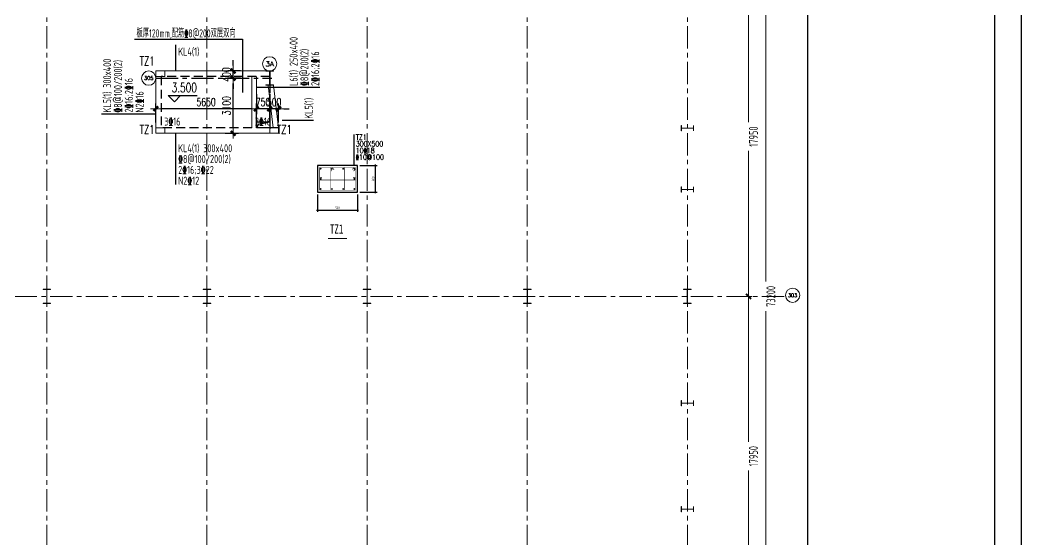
# Model space of a CAD drawing. Extents: x -1201378 to 2367219, y -619313 to 244905.
# Drawn here: x 1078736 to 1135046, y -233027 to -203828 of the extents above; entities that cross this region are included whole.
import ezdxf
from ezdxf.enums import TextEntityAlignment as Align

# ---------------------------------------------------------------- set-up
doc = ezdxf.new("R2010")
doc.units = 0
doc.header["$LTSCALE"] = 1000
doc.linetypes.add('CENTER', pattern=[2, 1.25, -0.25, 0.25, -0.25])
doc.linetypes.add('DASHED', pattern=[0.75, 0.5, -0.25])
doc.layers.get('0').update_dxf_attribs({"linetype": 'CONTINUOUS'})
doc.layers.get('Defpoints').update_dxf_attribs({"linetype": 'CONTINUOUS'})
for name, color, linetype in [('0-cxFrame', 155, 'CONTINUOUS'), ('A-WINDOW', 140, 'CONTINUOUS'), ('S-BG', 131, 'CONTINUOUS'), ('S-BKL1', 4, 'DASHED'), ('S-DK', 161, 'CONTINUOUS'), ('S-DOTE1', 140, 'CENTER'), ('S-SGJ', 21, 'CONTINUOUS'), ('S-SKL-V', 153, 'CONTINUOUS'), ('S-TEXT', 21, 'CONTINUOUS'), ('WALL', 2, 'CONTINUOUS')]:
    doc.layers.add(name, color=color, linetype=linetype)
for name, color, linetype, lineweight in [('0-cxText', 131, 'CONTINUOUS', 25), ('DIM', 3, 'CONTINUOUS', 0), ('REIN', 1, 'CONTINUOUS', 0), ('S-axis', 111, 'CONTINUOUS', 0), ('S-bkl', 4, 'CONTINUOUS', 0), ('S-col', 2, 'CONTINUOUS', 0), ('S-dim', 81, 'CONTINUOUS', 0), ('S-dote', 5, 'CENTER', 0)]:
    doc.layers.add(name, color=color, linetype=linetype, lineweight=lineweight)
doc.styles.add('_TCH_AXIS', font='COMPLEX', dxfattribs={"bigfont": 'GBCBIG'})
doc.styles.add('cx_tuming', font='simhei.ttf')
doc.styles.add('cx_tuqian1', font='')
doc.styles.add('SS1', font='tj-romans1.shx', dxfattribs={"width": 0.7, "bigfont": 'tj-hztxt1.shx'})
doc.styles.add('TSSD_Dimension', font='tssdeng.shx', dxfattribs={"width": 0.7, "bigfont": 'hztxt.shx'})
doc.styles.add('TSSD_Rein', font='tj-romans1.shx', dxfattribs={"width": 0.7, "bigfont": 'tj-hztxt.shx'})
doc.styles.add('样式 1', font='yjkeng.shx', dxfattribs={"width": 0.7, "height": 300, "bigfont": 'yjkchn.shx'})
doc.styles.add('黑体', font='simhei.ttf', dxfattribs={"width": 0.8})
doc.styles.get('cx_tuqian1').set_extended_font_data('SimSun')
doc.dimstyles.new('S-150-ARCHI', dxfattribs={"dimscale": 150, "dimtxt": 3, "dimasz": 2, "dimexe": 2, "dimexo": 2, "dimgap": 1, "dimtad": 1, "dimdec": 0, "dimzin": 0, "dimdsep": 46, "dimtxsty": 'SS1', "dimblk1": 'TT', "dimblk2": 'TT', "dimsah": 1, "dimcen": 1, "dimclrd": 256, "dimclre": 256, "dimclrt": 256, "dimadec": 0, "dimazin": 0, "dimtfac": 1, "dimtdec": 0, "dimtix": 1, "dimtmove": 2, "dimatfit": 0, "dimldrblk": 'TT', "dimfxl": 2, "dimtolj": 1, "dimtzin": 0, "dimarcsym": 0})
doc.dimstyles.new('TSSD_200_200', dxfattribs={"dimtxt": 500, "dimasz": 200, "dimexe": 200, "dimexo": 500, "dimgap": 200, "dimtad": 1, "dimdec": 0, "dimzin": 0, "dimdsep": 46, "dimtxsty": 'TSSD_Dimension', "dimblk": 'ARCHTICK', "dimcen": 0, "dimdle": 200, "dimclrt": 7, "dimadec": 0, "dimazin": 0, "dimtfac": 1, "dimtdec": 0, "dimtix": 1, "dimtmove": 2, "dimatfit": 3, "dimfxl": 1, "dimtolj": 1, "dimtzin": 0, "dimarcsym": 0})
doc.dimstyles.new('TSSD_20_50', dxfattribs={"dimtxt": 150, "dimasz": 50, "dimexe": 100, "dimexo": 125, "dimgap": 50, "dimtad": 1, "dimdec": 0, "dimlfac": 0.4, "dimzin": 0, "dimdsep": 46, "dimtxsty": 'TSSD_Dimension', "dimblk": 'ARCHTICK', "dimcen": 0, "dimdle": 50, "dimclrt": 7, "dimadec": 0, "dimazin": 0, "dimtfac": 1, "dimtdec": 0, "dimtix": 1, "dimtmove": 2, "dimatfit": 3, "dimfxl": 1, "dimtolj": 1, "dimtzin": 0, "dimarcsym": 0})

# ---------------------------------------------------------------- blocks, each defined once
blk = doc.blocks.new('w42343243')
at = {"layer": 'S-col'}
blk.add_lwpolyline([(-165069, 621020), (-164639, 621020), (-164639, 621002), (-164848, 621002), (-164848, 620238), (-164639, 620238), (-164639, 620220), (-165069, 620220), (-165069, 620238), (-164860, 620238), (-164860, 621002), (-165069, 621002)], close=True, dxfattribs=at)
blk = doc.blocks.new('42343')
at = {"layer": 'A-WINDOW'}
for p in [(0, -35800), (9000, -35800), (18000, -35800), (27000, -35800), (36000, -35800)]:
    blk.add_blockref('w42343243', p, dxfattribs=at)
blk = doc.blocks.new('_ArchTick')
at = {"color": 0, "linetype": 'ByBlock', "const_width": 0.5}
blk.add_lwpolyline([(-0.71, -0.71), (0.71, 0.71)], dxfattribs=at)
blk = doc.blocks.new('*D511')
at = {"layer": 'Defpoints', "color": 0, "transparency": 16777216}
for p in [(-81336, -301398), (-81336, -319348), (-80320, -319348)]:
    blk.add_point(p, dxfattribs=at)
at = {"layer": 'S-axis', "color": 0, "lineweight": -2, "transparency": 16777216}
for p, q in [((-80320, -301198), (-80320, -309567)), ((-80836, -301398), (-80120, -301398)), ((-80320, -319548), (-80320, -311179)), ((-80836, -319348), (-80120, -319348))]:
    blk.add_line(p, q, dxfattribs=at)
at = {"layer": 'S-axis', "color": 0, "lineweight": -2, "transparency": 16777216, "xscale": 200, "yscale": 200, "zscale": 200}
for p, rotation in [((-80320, -301398), 90), ((-80320, -319348), 270)]:
    blk.add_blockref('_ArchTick', p, dxfattribs=dict(at, rotation=rotation))
at = {"layer": 'S-axis', "color": 7, "transparency": 16777216, "insert": (-80045, -310373), "char_height": 500, "attachment_point": 5, "rotation": 90, "style": 'TSSD_Dimension'}
blk.add_mtext('\\A1;17950', dxfattribs=at)
blk = doc.blocks.new('*D512')
at = {"layer": 'Defpoints', "color": 0, "transparency": 16777216}
for p in [(-81336, -319348), (-81336, -337298), (-80320, -337298)]:
    blk.add_point(p, dxfattribs=at)
at = {"layer": 'S-axis', "color": 0, "lineweight": -2, "transparency": 16777216}
for p, q in [((-80320, -319148), (-80320, -327517)), ((-80836, -319348), (-80120, -319348)), ((-80320, -337498), (-80320, -329129)), ((-80836, -337298), (-80120, -337298))]:
    blk.add_line(p, q, dxfattribs=at)
at = {"layer": 'S-axis', "color": 0, "lineweight": -2, "transparency": 16777216, "xscale": 200, "yscale": 200, "zscale": 200}
for p, rotation in [((-80320, -319348), 90), ((-80320, -337298), 270)]:
    blk.add_blockref('_ArchTick', p, dxfattribs=dict(at, rotation=rotation))
at = {"layer": 'S-axis', "color": 7, "transparency": 16777216, "insert": (-80045, -328323), "char_height": 500, "attachment_point": 5, "rotation": 90, "style": 'TSSD_Dimension'}
blk.add_mtext('\\A1;17950', dxfattribs=at)
blk = doc.blocks.new('*D457')
at = {"layer": 'Defpoints', "color": 0, "transparency": 16777216}
for p in [(-81236, -282748), (-81236, -355948), (-79341, -355948)]:
    blk.add_point(p, dxfattribs=at)
at = {"layer": 'S-axis', "color": 0, "lineweight": -2, "transparency": 16777216}
for p, q in [((-79341, -282548), (-79341, -318516)), ((-80736, -282748), (-79141, -282748)), ((-79341, -356148), (-79341, -320181)), ((-80736, -355948), (-79141, -355948))]:
    blk.add_line(p, q, dxfattribs=at)
at = {"layer": 'S-axis', "color": 0, "lineweight": -2, "transparency": 16777216, "xscale": 200, "yscale": 200, "zscale": 200}
for p, rotation in [((-79341, -282748), 90), ((-79341, -355948), 270)]:
    blk.add_blockref('_ArchTick', p, dxfattribs=dict(at, rotation=rotation))
at = {"layer": 'S-axis', "color": 7, "transparency": 16777216, "insert": (-79066, -319348), "char_height": 500, "attachment_point": 5, "rotation": 90, "style": 'TSSD_Dimension'}
blk.add_mtext('\\A1;73200', dxfattribs=at)
blk = doc.blocks.new('zjcx_T0(Dragon)')
at = {"layer": '0-cxFrame', "const_width": 50}
blk.add_lwpolyline([(0, 82100), (-7000, 82100), (-7000, 0), (0, 0)], close=True, dxfattribs=at)
blk = doc.blocks.new('TK22.A0 L(Dragon)')
at = {"layer": '0-cxFrame', "color": 7, "const_width": 0.5}
blk.add_lwpolyline([(0, 0), (-1486, 0), (-1486, 841), (0, 841)], close=True, dxfattribs=at)
at = {"layer": '0-cxFrame', "const_width": 0.5}
for points in [[(-80, 10), (-1466, 10), (-1466, 831), (-80, 831)], [(-10, 10), (-80, 10), (-80, 831), (-10, 831)]]:
    blk.add_lwpolyline(points, close=True, dxfattribs=at)
at = {"layer": '0-cxFrame', "xscale": 0.009999999999999998, "yscale": 0.009999999999999998, "zscale": 0.009999999999999998}
blk.add_blockref('zjcx_T0(Dragon)', (-10, 10), dxfattribs=at)
at = {"style": '黑体', "flags": 4}
blk.add_attdef('图幅', text='', height=3.3, dxfattribs=at).set_placement((-40, 3), align=Align.RIGHT)
at = {"layer": '0-cxText', "flags": 4}
for tag, height, style, p in [('建设单位', 3.5, 'cx_tuming', (-45, 240)), ('项目名称', 3.5, 'cx_tuming', (-45, 210)), ('子项名称', 3.5, 'cx_tuming', (-45, 180)), ('工程编号', 3.3, 'cx_tuqian1', (-35, 165)), ('图名1', 3.5, 'cx_tuming', (-45, 87)), ('图名2', 3.5, 'cx_tuming', (-45, 79)), ('图名3', 3.5, 'cx_tuming', (-45, 71)), ('出图日期', 3.3, 'cx_tuqian1', (-39, 60)), ('专业', 3.3, 'cx_tuqian1', (-55, 52)), ('图号', 3.3, 'cx_tuqian1', (-55, 44)), ('版次', 3.3, 'cx_tuqian1', (-20, 44))]:
    blk.add_attdef(tag, text='', height=height, dxfattribs=dict(at, style=style)).set_placement(p, align=Align.MIDDLE)
at = {"layer": 'Defpoints', "color": 6, "flags": 4}
for tag, height, style, p in [('tufu', 3.3, '黑体', (-12, 12)), ('dwfname', 4, 'cx_tuqian1', (-80, 3))]:
    blk.add_attdef(tag, text='', height=height, dxfattribs=dict(at, style=style)).set_placement(p, align=Align.RIGHT)
blk = doc.blocks.new('nt66')
at = {"layer": 'S-col'}
blk.add_lwpolyline([(-195790, 766820), (-195490, 766820), (-195490, 766808), (-195636, 766808), (-195636, 766132), (-195490, 766132), (-195490, 766120), (-195790, 766120), (-195790, 766132), (-195644, 766132), (-195644, 766808), (-195790, 766808)], close=True, dxfattribs=at)
blk = doc.blocks.new('TT')
blk.add_line((-0.97, 0), (0.97, 0))
at = {"const_width": 0.45}
blk.add_lwpolyline([(-0.44, -0.44), (0.44, 0.44)], dxfattribs=at)
blk = doc.blocks.new('*D6327')
at = {"layer": 'Defpoints', "color": 0, "transparency": 16777216}
for p in [(1089967, -207089), (1090711, -207089), (1089967, -210189)]:
    blk.add_point(p, dxfattribs=at)
at = {"layer": 'S-dim', "lineweight": -2, "transparency": 16777216}
for p, q in [((1090267, -207089), (1091011, -207089)), ((1090711, -209889), (1090711, -207389)), ((1090267, -210189), (1091011, -210189))]:
    blk.add_line(p, q, dxfattribs=at)
at = {"layer": 'S-dim', "lineweight": -2, "transparency": 16777216, "xscale": 300, "yscale": 300, "zscale": 300}
for p, rotation in [((1090711, -207089), 90), ((1090711, -210189), 270)]:
    blk.add_blockref('TT', p, dxfattribs=dict(at, rotation=rotation))
at = {"layer": 'S-dim', "transparency": 16777216, "insert": (1090336, -208639), "char_height": 450, "attachment_point": 5, "rotation": 90, "style": 'SS1'}
blk.add_mtext('\\A1;3100', dxfattribs=at)
blk = doc.blocks.new('*D6328')
at = {"layer": 'Defpoints', "color": 0, "transparency": 16777216}
for p in [(1092017, -207689), (1092767, -207689), (1092017, -208810)]:
    blk.add_point(p, dxfattribs=at)
at = {"layer": 'S-dim', "lineweight": -2, "transparency": 16777216}
for p, q in [((1092017, -207989), (1092017, -209110)), ((1092767, -207989), (1092767, -209110)), ((1091717, -208810), (1091417, -208810)), ((1092767, -208810), (1092017, -208810)), ((1093067, -208810), (1093367, -208810))]:
    blk.add_line(p, q, dxfattribs=at)
at = {"layer": 'S-dim', "lineweight": -2, "transparency": 16777216, "xscale": 300, "yscale": 300, "zscale": 300}
blk.add_blockref('TT', (1092017, -208810), dxfattribs=at)
at = {"layer": 'S-dim', "lineweight": -2, "transparency": 16777216, "xscale": 300, "yscale": 300, "zscale": 300, "rotation": 180}
blk.add_blockref('TT', (1092767, -208810), dxfattribs=at)
at = {"layer": 'S-dim', "transparency": 16777216, "insert": (1092392, -208435), "char_height": 450, "attachment_point": 5, "style": 'SS1'}
blk.add_mtext('\\A1;750', dxfattribs=at)
blk = doc.blocks.new('*D6329')
at = {"layer": 'Defpoints', "color": 0, "transparency": 16777216}
for p in [(1092767, -208810), (1092767, -209889), (1093267, -209889)]:
    blk.add_point(p, dxfattribs=at)
at = {"layer": 'S-dim', "lineweight": -2, "transparency": 16777216}
for p, q in [((1092467, -208810), (1092167, -208810)), ((1092767, -209589), (1092767, -208510)), ((1093267, -208810), (1092767, -208810)), ((1093267, -209589), (1093267, -208510)), ((1093567, -208810), (1093867, -208810))]:
    blk.add_line(p, q, dxfattribs=at)
at = {"layer": 'S-dim', "lineweight": -2, "transparency": 16777216, "xscale": 300, "yscale": 300, "zscale": 300}
blk.add_blockref('TT', (1092767, -208810), dxfattribs=at)
at = {"layer": 'S-dim', "lineweight": -2, "transparency": 16777216, "xscale": 300, "yscale": 300, "zscale": 300, "rotation": 180}
blk.add_blockref('TT', (1093267, -208810), dxfattribs=at)
at = {"layer": 'S-dim', "transparency": 16777216, "insert": (1093017, -208435), "char_height": 450, "attachment_point": 5, "style": 'SS1'}
blk.add_mtext('\\A1;500', dxfattribs=at)
blk = doc.blocks.new('*D6330')
at = {"layer": 'Defpoints', "color": 0, "transparency": 16777216}
for p in [(1086367, -208810), (1086367, -209889), (1092017, -209889)]:
    blk.add_point(p, dxfattribs=at)
at = {"layer": 'S-dim', "lineweight": -2, "transparency": 16777216}
for p, q in [((1086367, -209589), (1086367, -208510)), ((1091717, -208810), (1086667, -208810)), ((1092017, -209589), (1092017, -208510))]:
    blk.add_line(p, q, dxfattribs=at)
at = {"layer": 'S-dim', "lineweight": -2, "transparency": 16777216, "xscale": 300, "yscale": 300, "zscale": 300, "rotation": 180}
blk.add_blockref('TT', (1086367, -208810), dxfattribs=at)
at = {"layer": 'S-dim', "lineweight": -2, "transparency": 16777216, "xscale": 300, "yscale": 300, "zscale": 300}
blk.add_blockref('TT', (1092017, -208810), dxfattribs=at)
at = {"layer": 'S-dim', "transparency": 16777216, "insert": (1089192, -208435), "char_height": 450, "attachment_point": 5, "style": 'SS1'}
blk.add_mtext('\\A1;5650', dxfattribs=at)
blk = doc.blocks.new('*D6331')
at = {"layer": 'Defpoints', "color": 0, "transparency": 16777216}
for p in [(1090711, -206689), (1091417, -206689), (1091417, -207089)]:
    blk.add_point(p, dxfattribs=at)
at = {"layer": 'S-dim', "lineweight": -2, "transparency": 16777216}
for p, q in [((1090711, -206389), (1090711, -206089)), ((1091117, -206689), (1090411, -206689)), ((1091117, -207089), (1090411, -207089)), ((1090711, -207089), (1090711, -206689)), ((1090711, -207389), (1090711, -207689))]:
    blk.add_line(p, q, dxfattribs=at)
at = {"layer": 'S-dim', "lineweight": -2, "transparency": 16777216, "xscale": 300, "yscale": 300, "zscale": 300}
for p, rotation in [((1090711, -206689), 270), ((1090711, -207089), 90)]:
    blk.add_blockref('TT', p, dxfattribs=dict(at, rotation=rotation))
at = {"layer": 'S-dim', "transparency": 16777216, "insert": (1090336, -206889), "char_height": 450, "attachment_point": 5, "rotation": 90, "style": 'SS1'}
blk.add_mtext('\\A1;400', dxfattribs=at)
blk = doc.blocks.new('*D6891')
at = {"layer": 'Defpoints', "color": 0, "transparency": 16777216}
for p in [(1095456, -213497), (1097706, -213497), (1097706, -214497)]:
    blk.add_point(p, dxfattribs=at)
at = {"layer": 'DIM', "color": 0, "lineweight": -2, "transparency": 16777216}
for p, q in [((1095456, -213622), (1095456, -214597)), ((1097706, -213622), (1097706, -214597)), ((1095406, -214497), (1097756, -214497))]:
    blk.add_line(p, q, dxfattribs=at)
at = {"layer": 'DIM', "color": 0, "lineweight": -2, "transparency": 16777216, "xscale": 50, "yscale": 50, "zscale": 50, "rotation": 180}
blk.add_blockref('_ArchTick', (1095456, -214497), dxfattribs=at)
at = {"layer": 'DIM', "color": 0, "lineweight": -2, "transparency": 16777216, "xscale": 50, "yscale": 50, "zscale": 50}
blk.add_blockref('_ArchTick', (1097706, -214497), dxfattribs=at)
at = {"layer": 'DIM', "color": 7, "transparency": 16777216, "insert": (1096581, -214372), "char_height": 150, "attachment_point": 5, "style": 'TSSD_Dimension'}
blk.add_mtext('\\A1;500', dxfattribs=at)
blk = doc.blocks.new('*D6892')
at = {"layer": 'Defpoints', "color": 0, "transparency": 16777216}
for p in [(1097706, -211997), (1098706, -211997), (1097706, -213497)]:
    blk.add_point(p, dxfattribs=at)
at = {"layer": 'DIM', "color": 0, "lineweight": -2, "transparency": 16777216}
for p, q in [((1097831, -211997), (1098806, -211997)), ((1098706, -213547), (1098706, -211947)), ((1097831, -213497), (1098806, -213497))]:
    blk.add_line(p, q, dxfattribs=at)
at = {"layer": 'DIM', "color": 0, "lineweight": -2, "transparency": 16777216, "xscale": 50, "yscale": 50, "zscale": 50}
for p, rotation in [((1098706, -211997), 90), ((1098706, -213497), 270)]:
    blk.add_blockref('_ArchTick', p, dxfattribs=dict(at, rotation=rotation))
at = {"layer": 'DIM', "color": 7, "transparency": 16777216, "insert": (1098581, -212747), "char_height": 150, "attachment_point": 5, "rotation": 90, "style": 'TSSD_Dimension'}
blk.add_mtext('\\A1;600', dxfattribs=at)
blk = doc.blocks.new('3#轴网')
at = {"layer": 'S-axis'}
blk.add_circle((-77846.7, -319283.9), 400, dxfattribs=at)
at = {"layer": 'S-dote'}
for p, q in [((-119758.5, -363428.2), (-119758.5, -277944.2)), ((-110758.5, -363428.2), (-110758.5, -277944.2)), ((-101758.5, -363428.2), (-101758.5, -277944.2)), ((-92758.5, -363428.2), (-92758.5, -277944.2)), ((-83758.5, -363428.2), (-83758.5, -277944.2)), ((-78316.2, -319348.2), (-273210.6, -319348.2))]:
    blk.add_line(p, q, dxfattribs=at)
at = {"layer": 'S-axis', "style": '_TCH_AXIS'}
blk.add_text('303', height=206.28, dxfattribs=at).set_placement((-78107, -319387), (-77586.4, -319387), align=Align.FIT)
at = {"layer": 'S-axis'}
for base, p1, p2, picture, middle in [((-79340.7, -355948.2), (-81236.2, -282748.2), (-81236.2, -355948.2), '*D457', (-79065.7, -319348.2)), ((-80320.4, -319348.2), (-81336.2, -301398.2), (-81336.2, -319348.2), '*D511', (-80045.4, -310373.2)), ((-80320.4, -337298.2), (-81336.2, -319348.2), (-81336.2, -337298.2), '*D512', (-80045.4, -328323.2))]:
    dim = blk.add_linear_dim(base=base, p1=p1, p2=p2, angle=270, dimstyle='TSSD_200_200', dxfattribs=at)
    dim.commit()
    dim.dimension.update_dxf_attribs({"geometry": picture, "text_midpoint": middle, "dimtype": 161})

msp = doc.modelspace()

# ---------------------------------------------------------------- linework, layer by layer
at = {"layer": 'REIN', "const_width": 30}
for points in [[(1097590.6, -212111.8), (1095570.6, -212111.8), (1095570.6, -213381.8), (1097590.6, -213381.8)], [(1096960.6, -212111.8), (1096200.6, -212111.8), (1096200.6, -213381.8), (1096960.6, -213381.8)]]:
    msp.add_lwpolyline(points, close=True, dxfattribs=at)
at = {"layer": 'REIN', "const_width": 50}
for points in [[(1095660.6, -212176.8, -1), (1095610.6, -212176.8, -1)], [(1096240.6, -212176.8, 1), (1096290.6, -212176.8, 1)], [(1096240.6, -212176.8, 1), (1096290.6, -212176.8, 1)], [(1096870.6, -212176.8, 1), (1096920.6, -212176.8, 1)], [(1096870.6, -212176.8, 1), (1096920.6, -212176.8, 1)], [(1097500.6, -212176.8, 1), (1097550.6, -212176.8, 1)], [(1095635.6, -212772.2, 1), (1095635.6, -212722.2, 1)], [(1095635.6, -212772.2, 1), (1095635.6, -212722.2, 1)], [(1097525.6, -212772.2, 1), (1097525.6, -212722.2, 1)], [(1097525.6, -212772.2, 1), (1097525.6, -212722.2, 1)], [(1095660.6, -213316.8, -1), (1095610.6, -213316.8, -1)], [(1096240.6, -213316.8, 1), (1096290.6, -213316.8, 1)], [(1096240.6, -213316.8, 1), (1096290.6, -213316.8, 1)], [(1096870.6, -213316.8, 1), (1096920.6, -213316.8, 1)], [(1096870.6, -213316.8, 1), (1096920.6, -213316.8, 1)], [(1097500.6, -213316.8, 1), (1097550.6, -213316.8, 1)]]:
    msp.add_lwpolyline(points, format="xyb", close=True, dxfattribs=at)
at = {"layer": 'REIN', "const_width": 30}
for points in [[(1096186.8, -212170.2), (1096269.3, -212313.2)], [(1096381.9, -212248.2), (1096303.2, -212111.8)], [(1097498.7, -212111.8), (1097389.3, -212221.2)], [(1097481.3, -212313.1), (1097590.6, -212203.7)], [(1095570.6, -212681.4), (1095570.6, -212812.2), (1097590.6, -212812.2), (1097590.6, -212681.4)], [(1095712.2, -212681.4), (1095570.6, -212681.4)], [(1097449, -212681.4), (1097590.6, -212681.4)]]:
    msp.add_lwpolyline(points, dxfattribs=at)
at = {"layer": 'S-axis'}
for centre in [(1092766.8, -206289.3), (1085966.8, -207089.3)]:
    msp.add_circle(centre, 400, dxfattribs=at)
at = {"layer": 'S-BG'}
msp.add_lwpolyline([(1087761.4, -208069.8), (1087411.4, -208419.8), (1087061.4, -208069.8), (1088681.6, -208069.8)], dxfattribs=at)
at = {"layer": 'S-bkl'}
for p, q in [((1086366.8, -206989.4), (1086366.8, -209889.3)), ((1092760.8, -206689.4), (1086666.8, -206689.4)), ((1091766.8, -206989.4), (1091766.8, -209889.3)), ((1092016.8, -206989.4), (1092016.8, -209889.3)), ((1092681.8, -207489.3), (1092966.8, -209889.3)), ((1092981.8, -207489.3), (1093266.8, -209889.3)), ((1093266.8, -210189.3), (1086666.8, -210189.3))]:
    msp.add_line(p, q, dxfattribs=at)
at = {"layer": 'S-BKL1'}
for p, q in [((1092760.8, -206989.4), (1086666.8, -206989.4)), ((1086666.8, -206989.4), (1086666.8, -209889.3)), ((1093266.8, -209889.3), (1086666.8, -209889.3))]:
    msp.add_line(p, q, dxfattribs=at)
at = {"layer": 'S-col'}
for points in [[(1086366.8, -206689.4), (1086866.8, -206689.4), (1086866.8, -206989.4), (1086366.8, -206989.4)], [(1086366.8, -209889.3), (1086866.8, -209889.3), (1086866.8, -210189.3), (1086366.8, -210189.3)], [(1092766.8, -209889.3), (1093266.8, -209889.3), (1093266.8, -210189.3), (1092766.8, -210189.3)]]:
    msp.add_lwpolyline(points, close=True, dxfattribs=at)
at = {"layer": 'S-DK'}
msp.add_lwpolyline([(1092016.8, -209539.3), (1092766.8, -209539.3), (1092766.8, -209889.3), (1092016.8, -209889.3)], close=True, dxfattribs=at)
msp.add_lwpolyline([(1092016.8, -209889.3), (1092164, -209676.6), (1092766.8, -209539.3)], dxfattribs=at)
at = {"layer": 'S-DOTE1'}
for p, q in [((1086366.8, -207089.3), (1092884.3, -207089.3)), ((1092766.8, -206689.4), (1092766.8, -210189.3))]:
    msp.add_line(p, q, dxfattribs=at)
at = {"layer": 'S-SGJ'}
for p, q in [((1085168.3, -204904.4), (1091233.3, -204904.4)), ((1091233.3, -204904.4), (1091233.3, -207897.4))]:
    msp.add_line(p, q, dxfattribs=at)
at = {"layer": 'S-SGJ', "ltscale": 0.25}
msp.add_line((1097505.6, -211996.8), (1097505.6, -210256.8), dxfattribs=at)
at = {"layer": 'S-SKL-V'}
for p, q in [((1087487.7, -206689.4), (1087487.7, -205217.5)), ((1095576.9, -207618.2), (1092016.8, -207618.2)), ((1086366.8, -209113.9), (1083320.3, -209113.9)), ((1095223, -209461.9), (1093462.6, -209461.9)), ((1087487.7, -213055.9), (1087487.7, -210189.3))]:
    msp.add_line(p, q, dxfattribs=at)
at = {"layer": 'S-TEXT', "const_width": 60}
msp.add_lwpolyline([(1096044.2, -216101.3), (1097103.6, -216101.3)], dxfattribs=at)
at = {"layer": 'WALL'}
msp.add_lwpolyline([(1097705.6, -211996.8), (1095455.6, -211996.8), (1095455.6, -213496.8), (1097705.6, -213496.8)], close=True, dxfattribs=at)

# ---------------------------------------------------------------- block references
at = {"layer": '0-cxFrame', "xscale": 150, "yscale": 150, "zscale": 150}
msp.add_blockref('TK22.A0 L(Dragon)', (1135008.3, -296102.2), dxfattribs=at)
at = {"layer": 'A-WINDOW'}
msp.add_blockref('w42343243', (1257621, -827709.3), dxfattribs=at)
at = {"layer": 'S-axis'}
msp.add_blockref('3#轴网', (1200000, 100000), dxfattribs=at)
at = {"layer": 'S-col'}
msp.add_blockref('42343', (1245095.7, -804168.2), dxfattribs=at)
at = {"layer": 'S-col', "rotation": 90}
for p in [(1882711.7, -14258.2), (1882711.7, -17708.2), (1882711.7, -29708.2), (1882711.7, -35658.2)]:
    msp.add_blockref('nt66', p, dxfattribs=at)

# ---------------------------------------------------------------- texts
at = {"layer": 'S-axis', "style": '_TCH_AXIS'}
for s, height, p, p2 in [('3A', 276.42, (1092523.3, -206427.5), (1093010.3, -206427.5)), ('305', 206.28, (1085706.5, -207192.5), (1086227.1, -207192.5))]:
    msp.add_text(s, height=height, dxfattribs=at).set_placement(p, p2, align=Align.FIT)
at = {"layer": 'S-BG', "style": 'SS1', "width": 0.7}
msp.add_text('3.500', height=525, dxfattribs=at).set_placement((1087258.4, -207886, 0))
at = {"layer": 'S-SGJ', "style": '样式 1', "width": 0.6}
msp.add_text('板厚120mm,配筋%%1328@200双层双向', height=450, dxfattribs=at).set_placement((1085283.8, -204799.8))
at = {"layer": 'S-SGJ', "style": 'TSSD_Rein', "width": 0.7}
for p in [(1085880.5, -206527.6), (1085880.5, -210374.6), (1093590.7, -210374.6)]:
    msp.add_text('TZ1', height=500, dxfattribs=at).set_placement(p, align=Align.BOTTOM_CENTER)
at = {"layer": 'S-SGJ', "ltscale": 0.25, "style": 'SS1', "width": 0.7}
for s, p in [('TZ1', (1097605.6, -210556.8)), ('300X500', (1097605.6, -210931.8)), ('10%%15318', (1097605.6, -211306.8)), ('\x9910@100', (1097605.6, -211681.8))]:
    msp.add_text(s, height=300, dxfattribs=at).set_placement(p)
at = {"layer": 'S-SKL-V', "style": '样式 1', "width": 0.7}
for s, p in [('KL4(1)', (1087622.7, -205828.4)), ('3%%13216', (1086837.7, -209754.2)), ('3%%13216', (1091928.1, -209754.2)), ('KL4(1) 300x400', (1087622.7, -211252.5)), ('%%1328@100/200(2)', (1087622.7, -211860)), ('2%%13216;3%%13222', (1087622.7, -212467.5)), ('N2%%13212', (1087622.7, -213075))]:
    msp.add_text(s, height=450, dxfattribs=at).set_placement(p)
for s, p in [('L6(1) 250x400', (1094335.6, -207530.7)), ('%%1328@200(2)', (1094943.1, -207530.7)), ('2%%13216;2%%13216', (1095550.6, -207530.7)), ('KL5(1) 300x400', (1083856.8, -209026.5)), ('%%1328@100/200(2)', (1084464.3, -209026.5)), ('2%%13216;2%%13216', (1085071.8, -209026.5)), ('N2%%13216', (1085679.3, -209026.5)), ('KL5(1)', (1095188.5, -209374.4))]:
    msp.add_text(s, height=450, rotation=90, dxfattribs=at).set_placement(p)
at = {"layer": 'S-TEXT', "style": '黑体', "width": 0.7}
msp.add_text('TZ1', height=525.74, dxfattribs=at).set_placement((1096155.1, -215824.4))

# ---------------------------------------------------------------- dimensions: what is measured, and where the dimension line sits
at = {"layer": 'DIM'}
dim = msp.add_aligned_dim(p1=(1097705.6, -213496.8), p2=(1097705.6, -211996.8), distance=-1000, dimstyle='TSSD_20_50', dxfattribs=at)
dim.commit()
dim.dimension.update_dxf_attribs({"geometry": '*D6892', "text_midpoint": (1098580.6, -212746.8)})
dim = msp.add_aligned_dim(p1=(1095455.6, -213496.8), p2=(1097705.6, -213496.8), distance=-1000, text='500', dimstyle='TSSD_20_50', dxfattribs=at)
dim.commit()
dim.dimension.update_dxf_attribs({"geometry": '*D6891', "text_midpoint": (1096580.6, -214371.8)})
at = {"layer": 'S-dim'}
for base, p1, p2, picture, middle in [((1090711.2, -206689.4), (1091416.8, -207089.3), (1091416.8, -206689.4), '*D6331', (1090336.2, -206889.4)), ((1090711.2, -207089.3), (1089966.8, -210189.3), (1089966.8, -207089.3), '*D6327', (1090336.2, -208639.3))]:
    dim = msp.add_linear_dim(base=base, p1=p1, p2=p2, angle=90, dimstyle='S-150-ARCHI', dxfattribs=at)
    dim.commit()
    dim.dimension.update_dxf_attribs({"geometry": picture, "text_midpoint": middle})
for base, p1, p2, picture, middle in [((1092016.8, -208810), (1092766.8, -207689.4), (1092016.8, -207689.4), '*D6328', (1092391.8, -208435)), ((1086366.8, -208810), (1092016.8, -209889.3), (1086366.8, -209889.3), '*D6330', (1089191.8, -208435)), ((1092766.8, -208810), (1093266.8, -209889.3), (1092766.8, -209889.3), '*D6329', (1093016.8, -208435))]:
    dim = msp.add_linear_dim(base=base, p1=p1, p2=p2, dimstyle='S-150-ARCHI', dxfattribs=at)
    dim.commit()
    dim.dimension.update_dxf_attribs({"geometry": picture, "text_midpoint": middle})

doc.saveas('drawing.dxf')
